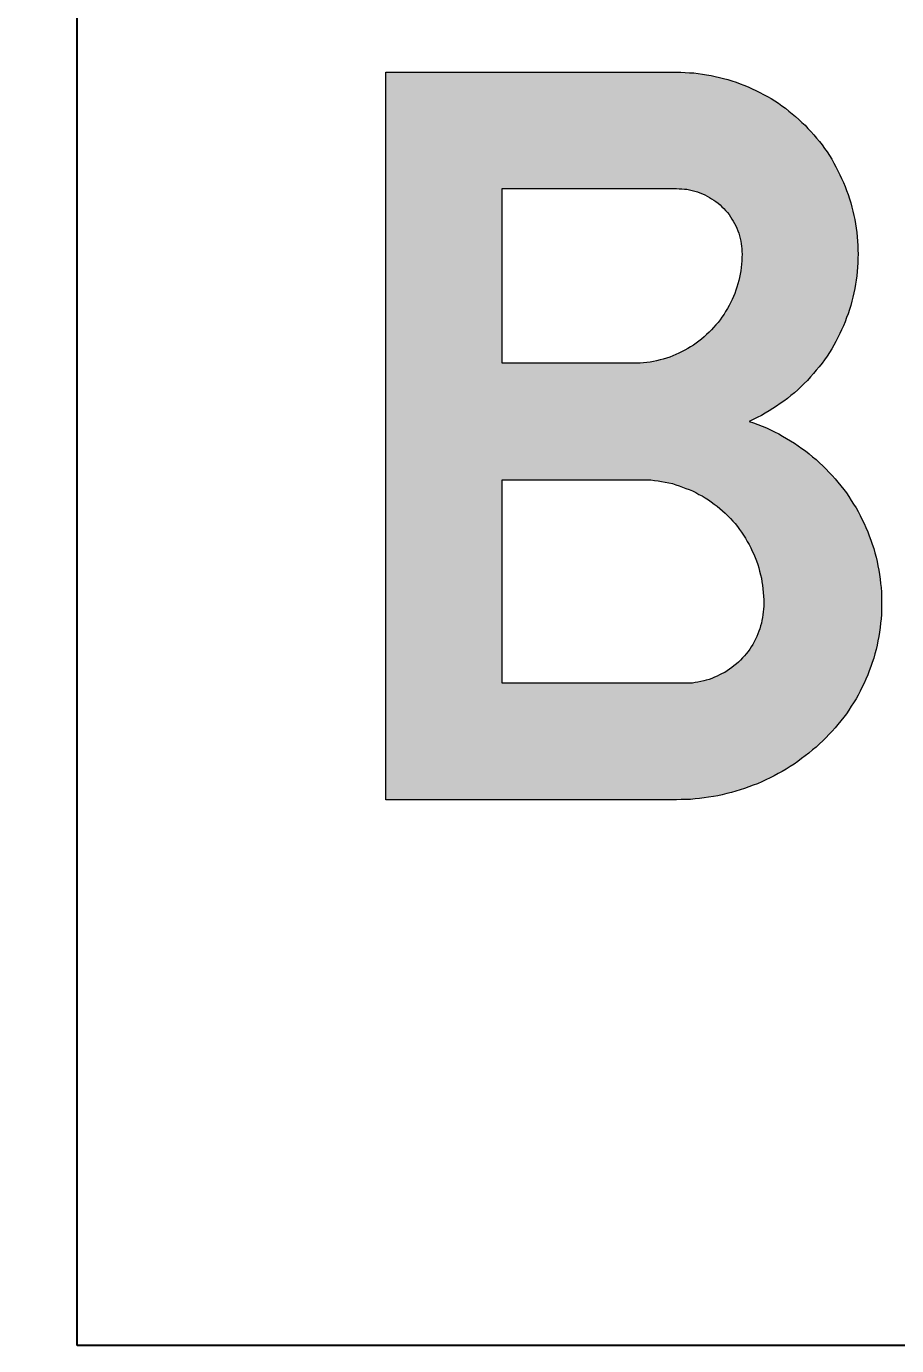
# Model space of a CAD drawing. Extents: x 0 to 420, y 0 to 297.
# Drawn here: x 120.1 to 134.46, y 192.37 to 214.13 of the extents above; entities that cross this region are included whole.
import ezdxf

# ---------------------------------------------------------------- set-up
doc = ezdxf.new("R2010")
doc.units = 0
doc.header["$LTSCALE"] = 0.25
doc.layers.get('0').update_dxf_attribs({"linetype": 'CONTINUOUS'})
doc.layers.get('DEFPOINTS').update_dxf_attribs({"linetype": 'CONTINUOUS'})
doc.layers.add('L25', color=1, linetype='CONTINUOUS')
doc.layers.add('T25', color=1, linetype='CONTINUOUS')
doc.styles.add('ISO', font='iso3098b.shx')
doc.dimstyles.new('SIGNSDIM', dxfattribs={"dimtxt": 2.5, "dimasz": 0.2, "dimexe": 1.5, "dimexo": 2, "dimtad": 1, "dimdec": 4, "dimlfac": 10, "dimrnd": 1, "dimdsep": 46, "dimtxsty": 'ISO', "dimblk": 'SGNDIM', "dimcen": 2.5, "dimse2": 1, "dimadec": 0, "dimazin": 0, "dimtfac": 1, "dimtdec": 4, "dimtix": 1, "dimtmove": 0, "dimatfit": 3, "dimldrblk": 'SGNDIM', "dimfxl": 1, "dimtolj": 1, "dimtzin": 0, "dimarcsym": 0})

# ---------------------------------------------------------------- blocks, each defined once
blk = doc.blocks.new('SGNDIM')
for p, q in [((0, 4.5), (0, -4.5)), ((0, 0), (-1, 0))]:
    blk.add_line(p, q)
blk = doc.blocks.new('*D1')
at = {"layer": 'DEFPOINTS', "color": 0}
for p in [(120.938, 222.369), (89.52, 192.369), (120.938, 192.369)]:
    blk.add_point(p, dxfattribs=at)
at = {"layer": 'T25', "color": 0, "lineweight": -2}
for p, q in [((118.938, 222.369), (88.02, 222.369)), ((89.52, 222.169), (89.52, 192.569)), ((118.938, 192.369), (88.02, 192.369))]:
    blk.add_line(p, q, dxfattribs=at)
at = {"layer": 'T25', "color": 0, "lineweight": -2, "xscale": 0.2, "yscale": 0.2, "zscale": 0.2}
for p, rotation in [((89.52, 222.369), 90), ((89.52, 192.369), 270)]:
    blk.add_blockref('SGNDIM', p, dxfattribs=dict(at, rotation=rotation))
at = {"layer": 'T25', "color": 0, "insert": (87.645, 207.369), "char_height": 2.5, "attachment_point": 5, "rotation": 90, "style": 'ISO'}
blk.add_mtext('\\A1;300', dxfattribs=at)

msp = doc.modelspace()

# ---------------------------------------------------------------- hatches: boundary and pattern name
at = {"layer": 'L25'}
h = msp.add_hatch(color=256, dxfattribs=at)
h.paths.add_polyline_path([(126.031163, 213.369795), (130.829077, 213.369795), (130.902361, 213.369795), (130.971333, 213.365484), (131.044617, 213.361173), (131.11359, 213.356863), (131.186873, 213.348241), (131.255846, 213.339619), (131.324819, 213.326687), (131.398102, 213.313755), (131.467075, 213.300822), (131.536048, 213.283579), (131.60502, 213.266336), (131.673993, 213.249093), (131.742966, 213.227539), (131.811938, 213.205985), (131.8766, 213.18012), (131.941262, 213.154255), (132.010235, 213.128391), (132.074897, 213.098215), (132.139559, 213.068039), (132.204221, 213.037864), (132.264572, 213.003377), (132.329234, 212.968891), (132.389585, 212.934405), (132.449936, 212.895608), (132.510287, 212.85681), (132.566328, 212.813703), (132.626679, 212.774905), (132.682719, 212.727487), (132.738759, 212.684379), (132.790489, 212.63696), (132.846529, 212.589541), (132.898259, 212.542122), (132.949988, 212.494704), (132.997407, 212.442974), (133.044826, 212.391245), (133.092245, 212.335204), (133.139663, 212.283475), (133.187082, 212.227434), (133.23019, 212.171394), (133.268987, 212.111043), (133.312095, 212.055003), (133.350892, 211.994652), (133.389689, 211.9343), (133.424176, 211.869638), (133.458662, 211.809287), (133.493148, 211.744625), (133.523324, 211.679964), (133.5535, 211.615302), (133.583675, 211.55064), (133.60954, 211.485978), (133.635405, 211.417005), (133.661269, 211.352343), (133.682823, 211.28337), (133.704377, 211.214398), (133.721621, 211.145425), (133.738864, 211.076452), (133.756107, 211.00748), (133.769039, 210.938507), (133.781972, 210.869534), (133.794904, 210.796251), (133.803526, 210.727278), (133.807836, 210.653994), (133.816458, 210.585022), (133.820769, 210.511738), (133.820769, 210.442765), (133.82508, 210.369482), (133.820769, 210.300509), (133.820769, 210.227226), (133.816458, 210.153942), (133.807836, 210.084969), (133.803526, 210.011686), (133.794904, 209.942713), (133.781972, 209.87374), (133.769039, 209.800457), (133.756107, 209.731484), (133.738864, 209.662512), (133.721621, 209.593539), (133.704377, 209.524566), (133.682823, 209.455593), (133.661269, 209.386621), (133.635405, 209.321959), (133.60954, 209.252986), (133.583675, 209.188324), (133.5535, 209.123662), (133.523324, 209.059), (133.493148, 208.994338), (133.458662, 208.929676), (133.424176, 208.869325), (133.389689, 208.808974), (133.350892, 208.748623), (133.312095, 208.688272), (133.268987, 208.627921), (133.23019, 208.57188), (133.182771, 208.511529), (133.135352, 208.455489), (133.087934, 208.399449), (133.040515, 208.343408), (132.988785, 208.287368), (132.937056, 208.235638), (132.885326, 208.183909), (132.829286, 208.132179), (132.773246, 208.084761), (132.717205, 208.037342), (132.661165, 207.989923), (132.600814, 207.946815), (132.540463, 207.903707), (132.480112, 207.860599), (132.419761, 207.821802), (132.355099, 207.783005), (132.290437, 207.744208), (132.230086, 207.709722), (132.161113, 207.675235), (132.096451, 207.640749), (132.027478, 207.610573), (132.100762, 207.584708), (132.169734, 207.558844), (132.243018, 207.532979), (132.311991, 207.502803), (132.380963, 207.472628), (132.445625, 207.438141), (132.514598, 207.403655), (132.57926, 207.369169), (132.643922, 207.330372), (132.708584, 207.291574), (132.773246, 207.252777), (132.837908, 207.209669), (132.898259, 207.166561), (132.95861, 207.123453), (133.018961, 207.076035), (133.075001, 207.028616), (133.131042, 206.981197), (133.187082, 206.929468), (133.243122, 206.877738), (133.294852, 206.826009), (133.346581, 206.769968), (133.398311, 206.718239), (133.44573, 206.662198), (133.493148, 206.606158), (133.540567, 206.550118), (133.587986, 206.489767), (133.631094, 206.433726), (133.669891, 206.373375), (133.712999, 206.308713), (133.751796, 206.248362), (133.790593, 206.1837), (133.82508, 206.123349), (133.859566, 206.058687), (133.894052, 205.989714), (133.924228, 205.925052), (133.954403, 205.860391), (133.984579, 205.791418), (134.010444, 205.722445), (134.036309, 205.653472), (134.057863, 205.5845), (134.083727, 205.515527), (134.10097, 205.442243), (134.122524, 205.373271), (134.139768, 205.299987), (134.1527, 205.231015), (134.165632, 205.157731), (134.178565, 205.084447), (134.187186, 205.011164), (134.195808, 204.93788), (134.20443, 204.868908), (134.20874, 204.795624), (134.213051, 204.722341), (134.213051, 204.649057), (134.213051, 204.575774), (134.213051, 204.498179), (134.20874, 204.424896), (134.20443, 204.355923), (134.195808, 204.28264), (134.187186, 204.209356), (134.178565, 204.136073), (134.165632, 204.062789), (134.1527, 203.989506), (134.139768, 203.920533), (134.122524, 203.847249), (134.10097, 203.778277), (134.083727, 203.704993), (134.057863, 203.63602), (134.036309, 203.567048), (134.010444, 203.498075), (133.984579, 203.429102), (133.954403, 203.36013), (133.924228, 203.295468), (133.894052, 203.230806), (133.859566, 203.161833), (133.82508, 203.097171), (133.790593, 203.03682), (133.751796, 202.972158), (133.712999, 202.911807), (133.669891, 202.847145), (133.631094, 202.786794), (133.587986, 202.730754), (133.540567, 202.670402), (133.493148, 202.614362), (133.44573, 202.558322), (133.398311, 202.502281), (133.346581, 202.450552), (133.294852, 202.394512), (133.243122, 202.342782), (133.187082, 202.291052), (133.131042, 202.239323), (133.070691, 202.191904), (133.01465, 202.140175), (132.954299, 202.092756), (132.893948, 202.049648), (132.829286, 202.002229), (132.768935, 201.959121), (132.704273, 201.920324), (132.639611, 201.877216), (132.574949, 201.838419), (132.505976, 201.803933), (132.441315, 201.765136), (132.372342, 201.730649), (132.303369, 201.700474), (132.234396, 201.665987), (132.165424, 201.635812), (132.09214, 201.609947), (132.023167, 201.584082), (131.949884, 201.558217), (131.880911, 201.532353), (131.807628, 201.510799), (131.734344, 201.489245), (131.661061, 201.472001), (131.583466, 201.454758), (131.510183, 201.437515), (131.436899, 201.424583), (131.359305, 201.41165), (131.286022, 201.403029), (131.208427, 201.390096), (131.135144, 201.385786), (131.057549, 201.377164), (130.984266, 201.372853), (130.906672, 201.372853), (130.829077, 201.368542), (126.031163, 201.368542)])
h.paths.add_polyline_path([(130.229877, 208.57188), (127.953777, 208.57188), (127.953777, 211.451491), (130.829077, 211.451491), (130.872185, 211.447181), (130.915293, 211.447181), (130.958401, 211.44287), (131.001509, 211.438559), (131.044617, 211.429937), (131.087725, 211.421316), (131.130833, 211.408383), (131.173941, 211.395451), (131.212738, 211.382519), (131.255846, 211.365275), (131.294643, 211.348032), (131.33344, 211.326478), (131.372237, 211.304924), (131.406724, 211.28337), (131.445521, 211.261816), (131.480007, 211.235952), (131.514494, 211.210087), (131.54898, 211.179911), (131.579156, 211.149736), (131.609331, 211.11956), (131.639507, 211.089385), (131.669682, 211.054898), (131.695547, 211.020412), (131.721412, 210.985926), (131.742966, 210.947128), (131.76452, 210.912642), (131.786074, 210.873845), (131.807628, 210.835048), (131.824871, 210.796251), (131.842114, 210.753143), (131.855046, 210.714345), (131.867979, 210.671238), (131.880911, 210.62813), (131.889533, 210.585022), (131.898154, 210.541914), (131.902465, 210.498806), (131.906776, 210.455698), (131.906776, 210.41259), (131.911087, 210.369482), (131.906776, 210.313442), (131.906776, 210.257401), (131.902465, 210.205672), (131.893844, 210.149631), (131.889533, 210.093591), (131.8766, 210.041861), (131.867979, 209.985821), (131.855046, 209.934092), (131.842114, 209.878051), (131.824871, 209.826322), (131.807628, 209.774592), (131.790384, 209.722863), (131.768831, 209.671133), (131.747277, 209.619404), (131.721412, 209.567674), (131.695547, 209.520255), (131.669682, 209.472837), (131.639507, 209.425418), (131.613642, 209.377999), (131.579156, 209.33058), (131.54898, 209.287472), (131.514494, 209.244364), (131.480007, 209.201257), (131.44121, 209.158149), (131.406724, 209.119351), (131.367927, 209.080554), (131.324819, 209.041757), (131.286022, 209.007271), (131.242914, 208.968474), (131.199806, 208.933987), (131.152387, 208.903812), (131.109279, 208.869325), (131.06186, 208.83915), (131.014441, 208.813285), (130.967023, 208.78742), (130.919604, 208.761555), (130.867874, 208.735691), (130.820456, 208.714137), (130.768726, 208.692583), (130.716997, 208.671029), (130.665267, 208.653786), (130.609227, 208.636542), (130.557497, 208.62361), (130.501457, 208.610678), (130.449727, 208.597745), (130.393687, 208.589124), (130.341957, 208.580502), (130.285917, 208.576191)], flags=16)
h.paths.add_polyline_path([(130.94978, 203.291157), (127.953777, 203.291157), (127.953777, 206.649266), (130.229877, 206.649266), (130.290228, 206.649266), (130.350579, 206.649266), (130.406619, 206.644955), (130.46697, 206.636334), (130.527322, 206.632023), (130.583362, 206.61909), (130.643713, 206.610469), (130.699753, 206.597536), (130.760105, 206.584604), (130.816145, 206.567361), (130.872185, 206.550118), (130.928226, 206.528564), (130.984266, 206.50701), (131.040306, 206.485456), (131.092036, 206.463902), (131.148076, 206.438037), (131.199806, 206.407861), (131.251535, 206.381997), (131.303265, 206.351821), (131.354994, 206.317335), (131.402413, 206.282848), (131.449832, 206.248362), (131.49725, 206.213876), (131.544669, 206.175079), (131.587777, 206.136281), (131.630885, 206.097484), (131.673993, 206.054376), (131.717101, 206.011268), (131.755898, 205.96816), (131.794695, 205.925052), (131.833492, 205.877634), (131.867979, 205.830215), (131.902465, 205.782796), (131.936952, 205.735377), (131.967127, 205.683648), (131.997303, 205.631918), (132.027478, 205.580189), (132.053343, 205.528459), (132.079208, 205.472419), (132.105073, 205.420689), (132.126626, 205.364649), (132.14818, 205.308609), (132.169734, 205.252568), (132.186978, 205.196528), (132.19991, 205.140488), (132.217153, 205.080137), (132.230086, 205.024096), (132.238707, 204.963745), (132.247329, 204.907705), (132.25595, 204.847354), (132.260261, 204.787003), (132.264572, 204.730962), (132.268883, 204.670611), (132.268883, 204.61026), (132.268883, 204.562841), (132.264572, 204.515423), (132.260261, 204.468004), (132.25595, 204.420585), (132.247329, 204.377477), (132.238707, 204.330058), (132.230086, 204.28264), (132.217153, 204.239532), (132.204221, 204.192113), (132.186978, 204.149005), (132.169734, 204.105897), (132.152491, 204.062789), (132.130937, 204.019681), (132.109383, 203.976573), (132.087829, 203.933465), (132.061965, 203.894668), (132.0361, 203.855871), (132.010235, 203.817074), (131.980059, 203.778277), (131.949884, 203.74379), (131.919708, 203.709304), (131.885222, 203.674818), (131.850736, 203.640331), (131.816249, 203.610156), (131.777452, 203.57998), (131.742966, 203.549805), (131.704169, 203.52394), (131.665371, 203.498075), (131.626574, 203.47221), (131.583466, 203.450656), (131.540358, 203.429102), (131.49725, 203.407548), (131.454142, 203.390305), (131.411035, 203.373062), (131.367927, 203.355819), (131.320508, 203.342886), (131.2774, 203.329954), (131.229981, 203.321332), (131.182562, 203.3084), (131.139454, 203.304089), (131.092036, 203.295468), (131.044617, 203.295468), (130.997198, 203.291157)], flags=16)

# ---------------------------------------------------------------- linework, layer by layer
msp.add_lwpolyline([(120.938092, 192.368563), (120.938092, 222.368563), (240.938092, 222.368563), (240.938092, 192.368563)], close=True, dxfattribs=at)
at = {"layer": 'L25', "lineweight": 0}
for points in [[(126.031163, 213.369795), (130.829077, 213.369795), (130.902361, 213.369795), (130.971333, 213.365484), (131.044617, 213.361173), (131.11359, 213.356863), (131.186873, 213.348241), (131.255846, 213.339619), (131.324819, 213.326687), (131.398102, 213.313755), (131.467075, 213.300822), (131.536048, 213.283579), (131.60502, 213.266336), (131.673993, 213.249093), (131.742966, 213.227539), (131.811938, 213.205985), (131.8766, 213.18012), (131.941262, 213.154255), (132.010235, 213.128391), (132.074897, 213.098215), (132.139559, 213.068039), (132.204221, 213.037864), (132.264572, 213.003377), (132.329234, 212.968891), (132.389585, 212.934405), (132.449936, 212.895608), (132.510287, 212.85681), (132.566328, 212.813703), (132.626679, 212.774905), (132.682719, 212.727487), (132.738759, 212.684379), (132.790489, 212.63696), (132.846529, 212.589541), (132.898259, 212.542122), (132.949988, 212.494704), (132.997407, 212.442974), (133.044826, 212.391245), (133.092245, 212.335204), (133.139663, 212.283475), (133.187082, 212.227434), (133.23019, 212.171394), (133.268987, 212.111043), (133.312095, 212.055003), (133.350892, 211.994652), (133.389689, 211.9343), (133.424176, 211.869638), (133.458662, 211.809287), (133.493148, 211.744625), (133.523324, 211.679964), (133.5535, 211.615302), (133.583675, 211.55064), (133.60954, 211.485978), (133.635405, 211.417005), (133.661269, 211.352343), (133.682823, 211.28337), (133.704377, 211.214398), (133.721621, 211.145425), (133.738864, 211.076452), (133.756107, 211.00748), (133.769039, 210.938507), (133.781972, 210.869534), (133.794904, 210.796251), (133.803526, 210.727278), (133.807836, 210.653994), (133.816458, 210.585022), (133.820769, 210.511738), (133.820769, 210.442765), (133.82508, 210.369482), (133.820769, 210.300509), (133.820769, 210.227226), (133.816458, 210.153942), (133.807836, 210.084969), (133.803526, 210.011686), (133.794904, 209.942713), (133.781972, 209.87374), (133.769039, 209.800457), (133.756107, 209.731484), (133.738864, 209.662512), (133.721621, 209.593539), (133.704377, 209.524566), (133.682823, 209.455593), (133.661269, 209.386621), (133.635405, 209.321959), (133.60954, 209.252986), (133.583675, 209.188324), (133.5535, 209.123662), (133.523324, 209.059), (133.493148, 208.994338), (133.458662, 208.929676), (133.424176, 208.869325), (133.389689, 208.808974), (133.350892, 208.748623), (133.312095, 208.688272), (133.268987, 208.627921), (133.23019, 208.57188), (133.182771, 208.511529), (133.135352, 208.455489), (133.087934, 208.399449), (133.040515, 208.343408), (132.988785, 208.287368), (132.937056, 208.235638), (132.885326, 208.183909), (132.829286, 208.132179), (132.773246, 208.084761), (132.717205, 208.037342), (132.661165, 207.989923), (132.600814, 207.946815), (132.540463, 207.903707), (132.480112, 207.860599), (132.419761, 207.821802), (132.355099, 207.783005), (132.290437, 207.744208), (132.230086, 207.709722), (132.161113, 207.675235), (132.096451, 207.640749), (132.027478, 207.610573), (132.100762, 207.584708), (132.169734, 207.558844), (132.243018, 207.532979), (132.311991, 207.502803), (132.380963, 207.472628), (132.445625, 207.438141), (132.514598, 207.403655), (132.57926, 207.369169), (132.643922, 207.330372), (132.708584, 207.291574), (132.773246, 207.252777), (132.837908, 207.209669), (132.898259, 207.166561), (132.95861, 207.123453), (133.018961, 207.076035), (133.075001, 207.028616), (133.131042, 206.981197), (133.187082, 206.929468), (133.243122, 206.877738), (133.294852, 206.826009), (133.346581, 206.769968), (133.398311, 206.718239), (133.44573, 206.662198), (133.493148, 206.606158), (133.540567, 206.550118), (133.587986, 206.489767), (133.631094, 206.433726), (133.669891, 206.373375), (133.712999, 206.308713), (133.751796, 206.248362), (133.790593, 206.1837), (133.82508, 206.123349), (133.859566, 206.058687), (133.894052, 205.989714), (133.924228, 205.925052), (133.954403, 205.860391), (133.984579, 205.791418), (134.010444, 205.722445), (134.036309, 205.653472), (134.057863, 205.5845), (134.083727, 205.515527), (134.10097, 205.442243), (134.122524, 205.373271), (134.139768, 205.299987), (134.1527, 205.231015), (134.165632, 205.157731), (134.178565, 205.084447), (134.187186, 205.011164), (134.195808, 204.93788), (134.20443, 204.868908), (134.20874, 204.795624), (134.213051, 204.722341), (134.213051, 204.649057), (134.213051, 204.575774), (134.213051, 204.498179), (134.20874, 204.424896), (134.20443, 204.355923), (134.195808, 204.28264), (134.187186, 204.209356), (134.178565, 204.136073), (134.165632, 204.062789), (134.1527, 203.989506), (134.139768, 203.920533), (134.122524, 203.847249), (134.10097, 203.778277), (134.083727, 203.704993), (134.057863, 203.63602), (134.036309, 203.567048), (134.010444, 203.498075), (133.984579, 203.429102), (133.954403, 203.36013), (133.924228, 203.295468), (133.894052, 203.230806), (133.859566, 203.161833), (133.82508, 203.097171), (133.790593, 203.03682), (133.751796, 202.972158), (133.712999, 202.911807), (133.669891, 202.847145), (133.631094, 202.786794), (133.587986, 202.730754), (133.540567, 202.670402), (133.493148, 202.614362), (133.44573, 202.558322), (133.398311, 202.502281), (133.346581, 202.450552), (133.294852, 202.394512), (133.243122, 202.342782), (133.187082, 202.291052), (133.131042, 202.239323), (133.070691, 202.191904), (133.01465, 202.140175), (132.954299, 202.092756), (132.893948, 202.049648), (132.829286, 202.002229), (132.768935, 201.959121), (132.704273, 201.920324), (132.639611, 201.877216), (132.574949, 201.838419), (132.505976, 201.803933), (132.441315, 201.765136), (132.372342, 201.730649), (132.303369, 201.700474), (132.234396, 201.665987), (132.165424, 201.635812), (132.09214, 201.609947), (132.023167, 201.584082), (131.949884, 201.558217), (131.880911, 201.532353), (131.807628, 201.510799), (131.734344, 201.489245), (131.661061, 201.472001), (131.583466, 201.454758), (131.510183, 201.437515), (131.436899, 201.424583), (131.359305, 201.41165), (131.286022, 201.403029), (131.208427, 201.390096), (131.135144, 201.385786), (131.057549, 201.377164), (130.984266, 201.372853), (130.906672, 201.372853), (130.829077, 201.368542), (126.031163, 201.368542)], [(130.229877, 208.57188), (127.953777, 208.57188), (127.953777, 211.451491), (130.829077, 211.451491), (130.872185, 211.447181), (130.915293, 211.447181), (130.958401, 211.44287), (131.001509, 211.438559), (131.044617, 211.429937), (131.087725, 211.421316), (131.130833, 211.408383), (131.173941, 211.395451), (131.212738, 211.382519), (131.255846, 211.365275), (131.294643, 211.348032), (131.33344, 211.326478), (131.372237, 211.304924), (131.406724, 211.28337), (131.445521, 211.261816), (131.480007, 211.235952), (131.514494, 211.210087), (131.54898, 211.179911), (131.579156, 211.149736), (131.609331, 211.11956), (131.639507, 211.089385), (131.669682, 211.054898), (131.695547, 211.020412), (131.721412, 210.985926), (131.742966, 210.947128), (131.76452, 210.912642), (131.786074, 210.873845), (131.807628, 210.835048), (131.824871, 210.796251), (131.842114, 210.753143), (131.855046, 210.714345), (131.867979, 210.671238), (131.880911, 210.62813), (131.889533, 210.585022), (131.898154, 210.541914), (131.902465, 210.498806), (131.906776, 210.455698), (131.906776, 210.41259), (131.911087, 210.369482), (131.906776, 210.313442), (131.906776, 210.257401), (131.902465, 210.205672), (131.893844, 210.149631), (131.889533, 210.093591), (131.8766, 210.041861), (131.867979, 209.985821), (131.855046, 209.934092), (131.842114, 209.878051), (131.824871, 209.826322), (131.807628, 209.774592), (131.790384, 209.722863), (131.768831, 209.671133), (131.747277, 209.619404), (131.721412, 209.567674), (131.695547, 209.520255), (131.669682, 209.472837), (131.639507, 209.425418), (131.613642, 209.377999), (131.579156, 209.33058), (131.54898, 209.287472), (131.514494, 209.244364), (131.480007, 209.201257), (131.44121, 209.158149), (131.406724, 209.119351), (131.367927, 209.080554), (131.324819, 209.041757), (131.286022, 209.007271), (131.242914, 208.968474), (131.199806, 208.933987), (131.152387, 208.903812), (131.109279, 208.869325), (131.06186, 208.83915), (131.014441, 208.813285), (130.967023, 208.78742), (130.919604, 208.761555), (130.867874, 208.735691), (130.820456, 208.714137), (130.768726, 208.692583), (130.716997, 208.671029), (130.665267, 208.653786), (130.609227, 208.636542), (130.557497, 208.62361), (130.501457, 208.610678), (130.449727, 208.597745), (130.393687, 208.589124), (130.341957, 208.580502), (130.285917, 208.576191)], [(130.94978, 203.291157), (127.953777, 203.291157), (127.953777, 206.649266), (130.229877, 206.649266), (130.290228, 206.649266), (130.350579, 206.649266), (130.406619, 206.644955), (130.46697, 206.636334), (130.527322, 206.632023), (130.583362, 206.61909), (130.643713, 206.610469), (130.699753, 206.597536), (130.760105, 206.584604), (130.816145, 206.567361), (130.872185, 206.550118), (130.928226, 206.528564), (130.984266, 206.50701), (131.040306, 206.485456), (131.092036, 206.463902), (131.148076, 206.438037), (131.199806, 206.407861), (131.251535, 206.381997), (131.303265, 206.351821), (131.354994, 206.317335), (131.402413, 206.282848), (131.449832, 206.248362), (131.49725, 206.213876), (131.544669, 206.175079), (131.587777, 206.136281), (131.630885, 206.097484), (131.673993, 206.054376), (131.717101, 206.011268), (131.755898, 205.96816), (131.794695, 205.925052), (131.833492, 205.877634), (131.867979, 205.830215), (131.902465, 205.782796), (131.936952, 205.735377), (131.967127, 205.683648), (131.997303, 205.631918), (132.027478, 205.580189), (132.053343, 205.528459), (132.079208, 205.472419), (132.105073, 205.420689), (132.126626, 205.364649), (132.14818, 205.308609), (132.169734, 205.252568), (132.186978, 205.196528), (132.19991, 205.140488), (132.217153, 205.080137), (132.230086, 205.024096), (132.238707, 204.963745), (132.247329, 204.907705), (132.25595, 204.847354), (132.260261, 204.787003), (132.264572, 204.730962), (132.268883, 204.670611), (132.268883, 204.61026), (132.268883, 204.562841), (132.264572, 204.515423), (132.260261, 204.468004), (132.25595, 204.420585), (132.247329, 204.377477), (132.238707, 204.330058), (132.230086, 204.28264), (132.217153, 204.239532), (132.204221, 204.192113), (132.186978, 204.149005), (132.169734, 204.105897), (132.152491, 204.062789), (132.130937, 204.019681), (132.109383, 203.976573), (132.087829, 203.933465), (132.061965, 203.894668), (132.0361, 203.855871), (132.010235, 203.817074), (131.980059, 203.778277), (131.949884, 203.74379), (131.919708, 203.709304), (131.885222, 203.674818), (131.850736, 203.640331), (131.816249, 203.610156), (131.777452, 203.57998), (131.742966, 203.549805), (131.704169, 203.52394), (131.665371, 203.498075), (131.626574, 203.47221), (131.583466, 203.450656), (131.540358, 203.429102), (131.49725, 203.407548), (131.454142, 203.390305), (131.411035, 203.373062), (131.367927, 203.355819), (131.320508, 203.342886), (131.2774, 203.329954), (131.229981, 203.321332), (131.182562, 203.3084), (131.139454, 203.304089), (131.092036, 203.295468), (131.044617, 203.295468), (130.997198, 203.291157)]]:
    msp.add_lwpolyline(points, close=True, dxfattribs=at)

# ---------------------------------------------------------------- dimensions: what is measured, and where the dimension line sits
at = {"layer": 'T25'}
dim = msp.add_linear_dim(base=(89.519543, 192.368563), p1=(120.938092, 222.368563), p2=(120.938092, 192.368563), angle=90, dimstyle='SIGNSDIM', override={"dimse2": 0}, dxfattribs=at)
dim.commit()
dim.dimension.update_dxf_attribs({"geometry": '*D1', "text_midpoint": (87.644543, 207.368563)})

doc.saveas('drawing.dxf')
